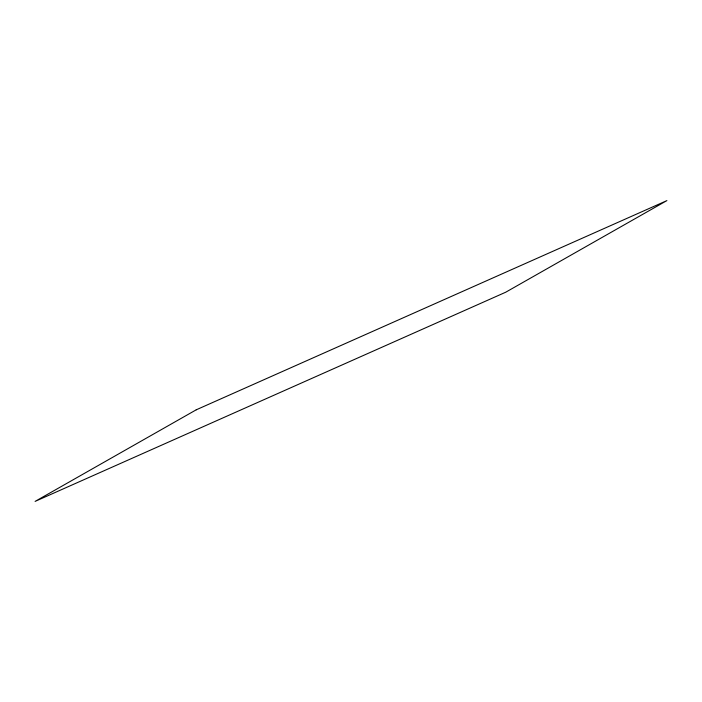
<?xml version="1.0" encoding="UTF-8"?>
<svg xmlns="http://www.w3.org/2000/svg" width="702" height="702" viewBox="0 0 702 702"><rect width="100%" height="100%" fill="white"/><g stroke="black" fill="none" stroke-linecap="round" stroke-linejoin="round"><path stroke-width="1.05" d="M196.253 409.801L35.1 501.395L505.747 292.199L666.9 200.605L196.253 409.801"/></g></svg>
